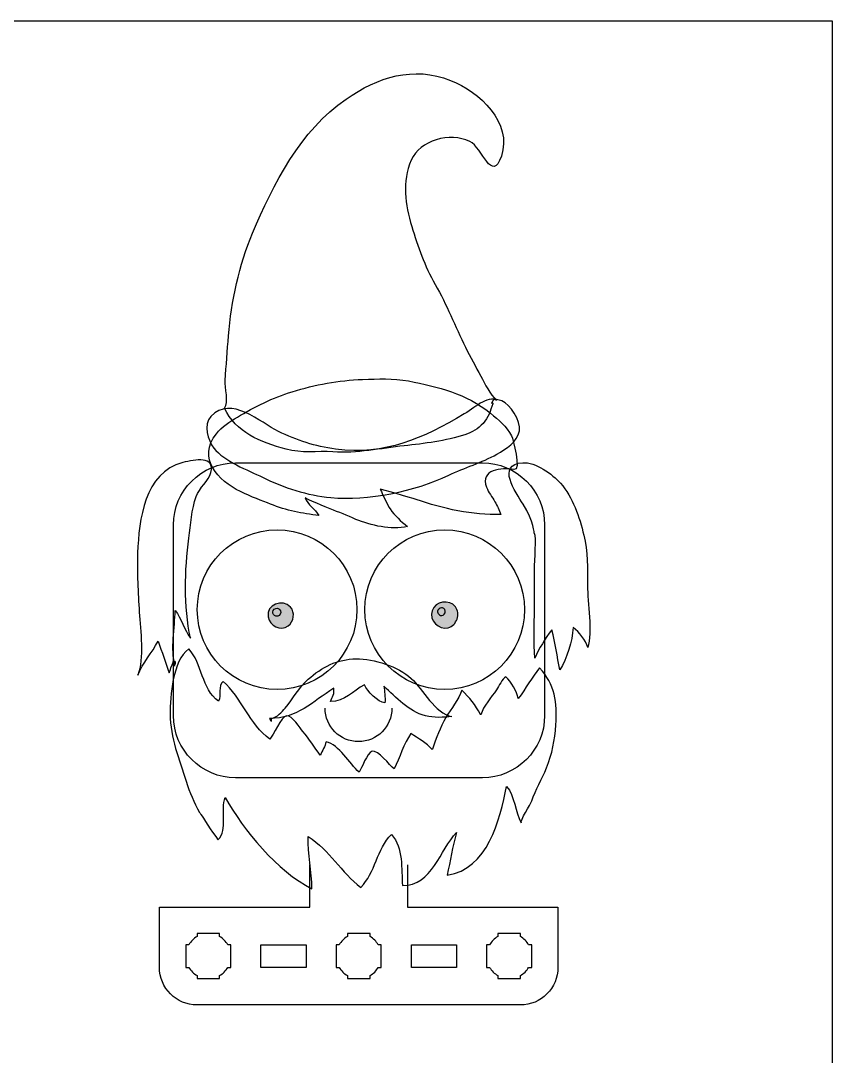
# Model space of a CAD drawing. Extents: x 0 to 879, y 0 to 842.
# Drawn here: x 572.7 to 878.6, y 451.5 to 841.9 of the extents above; entities that cross this region are included whole.
import ezdxf

# ---------------------------------------------------------------- set-up
doc = ezdxf.new("R2010")
doc.units = 0
doc.header["$MEASUREMENT"] = 0
doc.layers.add('LAYER_1', color=7, linetype='CONTINUOUS')

msp = doc.modelspace()

# ---------------------------------------------------------------- hatches: boundary and pattern name
at = {"layer": 'LAYER_1'}
h = msp.add_hatch(color=250, dxfattribs=at)
h.dxf.hatch_style = 2
edge = h.paths.add_edge_path()
edge.add_spline(control_points=[(673.48, 613.73), (670.49, 611.59), (666.5, 613.7), (665.9, 617.19), (665.14, 621.71), (671.47, 624.22), (674.38, 620.85), (676.13, 618.81), (675.68, 615.3), (673.48, 613.73)], knot_values=[0, 0, 0, 0, 1, 1, 1, 2, 2, 2, 3, 3, 3, 3], degree=3, periodic=0)
edge.add_line((673.48, 613.73), (673.48, 613.73))
h = msp.add_hatch(color=250, dxfattribs=at)
h.dxf.hatch_style = 2
edge = h.paths.add_edge_path()
edge.add_spline(control_points=[(737.13, 616.33), (736.6, 614.77), (735.42, 613.43), (733.82, 613.01), (730.33, 612.08), (726.42, 615.91), (727.77, 619.48), (728.86, 623.14), (734.29, 623.82), (736.51, 620.97), (737.52, 619.66), (737.65, 617.88), (737.13, 616.33)], knot_values=[0, 0, 0, 0, 1, 1, 1, 2, 2, 2, 3, 3, 3, 4, 4, 4, 4], degree=3, periodic=0)
edge.add_line((737.13, 616.33), (737.13, 616.33))

# ---------------------------------------------------------------- linework, layer by layer
msp.add_lwpolyline([(0, 841.89), (878.58, 841.89), (878.58, 0), (0, 0), (0, 841.89)], dxfattribs=at)
at = {"layer": 'LAYER_1', "color": 7}
for points in [[(663.22, 493.52), (680.23, 493.52), (680.23, 485.02), (663.22, 485.02), (663.22, 493.52)], [(719.92, 493.52), (736.92, 493.52), (736.92, 485.02), (719.92, 485.02), (719.92, 493.52)]]:
    msp.add_lwpolyline(points, dxfattribs=at)
at = {"layer": 'LAYER_1'}
for points, knots in [([(750.16, 697.63), (750.62, 698.89), (751.26, 699.43), (751.99, 698.77), (749.59, 701.01), (747.61, 704.95), (746.11, 707.84), (744.2, 711.51), (742.12, 715.11), (740.3, 718.8), (736.44, 726.63), (733.25, 734.9), (728.9, 742.49), (724.94, 749.4), (722.35, 756.79), (720.08, 764.33), (717.61, 772.54), (716.29, 781.13), (719.86, 789.29), (723.14, 796.78), (734.37, 800.03), (741.97, 796.35), (746.63, 794.1), (750.28, 780.33), (753.85, 790.86), (758.1, 803.39), (745.69, 815.08), (734.71, 819.41), (720.68, 824.94), (707.3, 820.62), (695.29, 812.34), (678.11, 800.51), (667.83, 780.12), (660.04, 761.83), (654.95, 749.84), (652.07, 736.01), (650.98, 723.11), (650.5, 717.51), (650.17, 711.85), (649.67, 706.29), (649.44, 703.65), (651.32, 698), (649.5, 695.83), (653.65, 686.73), (663.04, 683.04), (672.69, 680.34), (678.5, 678.71), (684.38, 679.78), (690.37, 679.35), (699.49, 678.7), (708.23, 680.67), (717.26, 681.65), (724.6, 682.44), (733.08, 683.5), (740.07, 685.8), (742.72, 686.68), (745.13, 688.09), (746.94, 690.1), (749, 692.39), (749.63, 694.76), (750.66, 697.43), (750.72, 697.83), (750.37, 698.06), (750.16, 697.63)], [0, 0, 0, 0, 1, 1, 1, 2, 2, 2, 3, 3, 3, 4, 4, 4, 5, 5, 5, 6, 6, 6, 7, 7, 7, 8, 8, 8, 9, 9, 9, 10, 10, 10, 11, 11, 11, 12, 12, 12, 13, 13, 13, 14, 14, 14, 15, 15, 15, 16, 16, 16, 17, 17, 17, 18, 18, 18, 19, 19, 19, 20, 20, 20, 21, 21, 21, 21]), ([(711.89, 657.83), (710.87, 659.23), (708.18, 665.35), (708.18, 665.35), (708.18, 665.35), (719.59, 662.07), (721.78, 661.35), (731.86, 658), (743, 655.35), (753.61, 655.75), (753.1, 657.41), (752.31, 659.05), (751.41, 660.54), (750.34, 662.32), (749.01, 664.07), (748.26, 666.02), (745.71, 672.64), (753.93, 673.6), (758.56, 672.64), (761.58, 672.01), (758.15, 684.52), (757.69, 685.37), (755.77, 688.99), (752.86, 691.4), (749.73, 693.92), (740.46, 701.39), (730.22, 703.87), (718.82, 706.08), (712.99, 707.21), (707.44, 706.79), (701.54, 706.63), (692.52, 706.4), (683.66, 704.66), (675.01, 702.03), (667.67, 699.79), (660.9, 696.34), (654.33, 692.43), (651.5, 690.75), (648.51, 688.81), (646.46, 686.2), (639.12, 676.85), (647, 668.53), (655.47, 664.36), (659.49, 662.39), (663.74, 660.88), (666.85, 659.64), (673, 657.2), (678.74, 656.11), (685.08, 655.34), (683.59, 657.81), (680.74, 659.42), (679.88, 662.01), (679.95, 661.78), (688.38, 658.16), (689.31, 657.83), (692.6, 656.69), (695.78, 655.26), (698.99, 653.91), (704.59, 651.56), (712.29, 649.86), (718.51, 651.18), (715.86, 653.23), (713.69, 655.37), (711.89, 657.83)], [0, 0, 0, 0, 1, 1, 1, 2, 2, 2, 3, 3, 3, 4, 4, 4, 5, 5, 5, 6, 6, 6, 7, 7, 7, 8, 8, 8, 9, 9, 9, 10, 10, 10, 11, 11, 11, 12, 12, 12, 13, 13, 13, 14, 14, 14, 15, 15, 15, 16, 16, 16, 17, 17, 17, 18, 18, 18, 19, 19, 19, 20, 20, 20, 21, 21, 21, 21]), ([(760.62, 687.26), (759.93, 683.21), (755.48, 680.35), (752.17, 678.47), (746.5, 675.27), (739.89, 673.38), (733.99, 670.54), (721.4, 664.45), (703.35, 660.83), (689.56, 662.11), (680.62, 662.93), (671.84, 665.81), (663.84, 669.76), (658.22, 672.54), (649.46, 675.72), (645.46, 680.79), (643.13, 683.75), (641.47, 689.52), (644.37, 692.69), (651.9, 700.92), (662.94, 690.35), (669.81, 687.06), (676.74, 683.74), (683.7, 681.35), (691.3, 680.38), (710.24, 677.98), (724.01, 684.32), (739.84, 693.66), (744.97, 696.68), (748.21, 700.86), (754.08, 698.53), (757.06, 697.36), (761.27, 691.05), (760.62, 687.26)], [0, 0, 0, 0, 1, 1, 1, 2, 2, 2, 3, 3, 3, 4, 4, 4, 5, 5, 5, 6, 6, 6, 7, 7, 7, 8, 8, 8, 9, 9, 9, 10, 10, 10, 11, 11, 11, 11]), ([(630.81, 598.58), (629.13, 605.23), (630.74, 612.85), (630.91, 619.61), (633.18, 616.61), (634.4, 612.31), (636.63, 609.11), (634.07, 621.15), (634.46, 634.7), (636.04, 646.85), (636.7, 651.91), (637.08, 657.67), (638.8, 662.49), (639.95, 665.74), (643.49, 668.49), (644.33, 671.59), (646.01, 677.73), (638.43, 676.53), (633.75, 675.33), (619.32, 671.64), (617.18, 653.69), (616.74, 641.29), (616.48, 633.82), (616.93, 626.35), (617.36, 618.9), (617.76, 611.91), (619.27, 601.57), (616.76, 595.12), (618.6, 599.86), (622.15, 603.53), (624.45, 607.99), (625.91, 604.16), (627.28, 599.62), (628.66, 596.08), (629.22, 597.61), (629.88, 599.48), (630.31, 600.72), (630.86, 600.36), (631.03, 599.81), (630.81, 599.08)], [0, 0, 0, 0, 1, 1, 1, 2, 2, 2, 3, 3, 3, 4, 4, 4, 5, 5, 5, 6, 6, 6, 7, 7, 7, 8, 8, 8, 9, 9, 9, 10, 10, 10, 11, 11, 11, 12, 12, 12, 13, 13, 13, 13]), ([(766.31, 648.58), (767.17, 647.3), (766.31, 638.45), (766.31, 635.03), (766.31, 635.03), (766.31, 620.08), (766.31, 620.08), (766.31, 613.94), (765.99, 607.67), (766.41, 601.57), (768.08, 605.12), (770.3, 609.07), (772.84, 612.2), (774.24, 607.28), (774.82, 602.1), (775.88, 597.17), (778.61, 601.4), (780.59, 608), (780.86, 613.1), (783.26, 611.48), (785.59, 608.41), (786.43, 605.57), (788.31, 611.5), (786.31, 622.45), (786.31, 629.04), (786.31, 635.35), (786.45, 641.87), (784.93, 647.98), (783.25, 654.79), (780.77, 662.24), (776.11, 667.54), (773.16, 670.89), (766.58, 675.6), (761.89, 675.27), (751.75, 674.56), (759.22, 664.21), (762.08, 659.58), (766.1, 653.08), (766.21, 648.41), (766.31, 648.58)], [0, 0, 0, 0, 1, 1, 1, 2, 2, 2, 3, 3, 3, 4, 4, 4, 5, 5, 5, 6, 6, 6, 7, 7, 7, 8, 8, 8, 9, 9, 9, 10, 10, 10, 11, 11, 11, 12, 12, 12, 13, 13, 13, 13]), ([(746.69, 675.24), (746.69, 675.24), (653.68, 675.24), (653.68, 675.24), (640.78, 675.24), (630.22, 664.69), (630.22, 651.78), (630.22, 651.78), (630.22, 579.93), (630.22, 579.93), (630.22, 567.02), (640.78, 556.47), (653.68, 556.47), (653.68, 556.47), (746.69, 556.47), (746.69, 556.47), (759.59, 556.47), (770.15, 567.02), (770.15, 579.93), (770.15, 579.93), (770.15, 651.78), (770.15, 651.78), (770.15, 664.69), (759.59, 675.24), (746.69, 675.24)], [0, 0, 0, 0, 1, 1, 1, 2, 2, 2, 3, 3, 3, 4, 4, 4, 5, 5, 5, 6, 6, 6, 7, 7, 7, 8, 8, 8, 8]), ([(673.48, 613.73), (670.49, 611.59), (666.5, 613.7), (665.9, 617.19), (665.14, 621.71), (671.47, 624.22), (674.38, 620.85), (676.13, 618.81), (675.68, 615.3), (673.48, 613.73)], [0, 0, 0, 0, 1, 1, 1, 2, 2, 2, 3, 3, 3, 3]), ([(737.13, 616.33), (736.6, 614.77), (735.42, 613.43), (733.82, 613.01), (730.33, 612.08), (726.42, 615.91), (727.77, 619.48), (728.86, 623.14), (734.29, 623.82), (736.51, 620.97), (737.52, 619.66), (737.65, 617.88), (737.13, 616.33)], [0, 0, 0, 0, 1, 1, 1, 2, 2, 2, 3, 3, 3, 4, 4, 4, 4]), ([(670.62, 619.39), (670.43, 620.06), (669.74, 620.57), (668.82, 620.32), (666.97, 619.81), (667.6, 617.08), (669.53, 617.45), (670.4, 617.62), (670.83, 618.63), (670.62, 619.39)], [0, 0, 0, 0, 1, 1, 1, 2, 2, 2, 3, 3, 3, 3]), ([(730.39, 620.22), (730.88, 620.59), (731.58, 620.7), (732.11, 620.35), (732.83, 619.86), (732.93, 618.77), (732.33, 618.14), (731.87, 617.66), (731.06, 617.55), (730.5, 617.9), (730.12, 618.14), (729.88, 618.56), (729.82, 618.99), (729.76, 619.5), (729.99, 619.92), (730.39, 620.22)], [0, 0, 0, 0, 1, 1, 1, 2, 2, 2, 3, 3, 3, 4, 4, 4, 5, 5, 5, 5]), ([(641.51, 541.22), (640.79, 542.31), (640.25, 543.13), (640.11, 543.39), (638.01, 547.12), (636.3, 551.05), (635.04, 555.15), (632.47, 563.5), (629, 571.52), (629, 580.45), (629, 587.17), (629.85, 600.57), (636, 605.07), (641.07, 599.72), (640.81, 589.87), (647.25, 585.41), (648.43, 587.57), (646.88, 591.17), (648.99, 592.83), (655.89, 586.69), (658.91, 576.62), (666.57, 571.08), (667.75, 572.36), (670.97, 579.63), (672.88, 579.85), (674.96, 580.1), (678.1, 575.02), (678.97, 573.99), (681.38, 571.14), (683.39, 568.04), (685.59, 565.04), (686.42, 566.7), (687.37, 568.21), (687.78, 570.06), (692.72, 568.96), (696.52, 561.83), (700.25, 558.62), (701.18, 560.02), (703.19, 565.82), (705.1, 566.46), (707.33, 567.21), (711.7, 561.12), (713.45, 559.86), (715.69, 563.98), (716.93, 569.53), (719.78, 573.15), (722.49, 571.3), (725.59, 569.63), (727.77, 567.16), (727.8, 567.18), (727.83, 567.2), (727.86, 567.22), (729.12, 571.4), (730.86, 575.44), (732.96, 579.26), (734.75, 582.52), (737.89, 585.93), (738.97, 589.55), (741.78, 586.73), (744.09, 583.92), (745.95, 580.39), (746.46, 580.29), (745.8, 580.89), (746.12, 580.23), (747.05, 583.53), (750.08, 586.8), (751.97, 589.66), (753, 591.21), (754.08, 593.6), (755.56, 594.58), (757.56, 592.63), (759.63, 589.03), (760.22, 586.38), (763.06, 590), (765.33, 594.52), (768.28, 597.89), (774.07, 591.73), (774.92, 584.79), (774.38, 576.41), (774.01, 570.65), (772.97, 565.61), (770.87, 560.24), (769.21, 555.98), (766.77, 552.06), (765.27, 547.74), (764.83, 546.47), (760.88, 540.27), (761.25, 539.49), (759.06, 543.55), (758.98, 549.58), (755.79, 553.26), (753.22, 540.53), (748.77, 522.03), (733.37, 519.77), (734.63, 525.12), (735.45, 530.56), (736.93, 535.88), (730.73, 529.25), (727.77, 515.84), (716.52, 515.82), (716.22, 522.11), (716.82, 530.04), (712.47, 535.14), (706.91, 529.66), (706.32, 520.72), (700.85, 515.1), (693.53, 520.84), (689.12, 529.19), (681.06, 534.32), (680.71, 527.66), (682.54, 521.21), (682.39, 514.61), (669.49, 521.25), (656.61, 536.63), (649.79, 549.08), (647.8, 544.15), (650.9, 537.04), (647.01, 533.07), (646.99, 533.06), (643.53, 538.16), (641.51, 541.22)], [0, 0, 0, 0, 1, 1, 1, 2, 2, 2, 3, 3, 3, 4, 4, 4, 5, 5, 5, 6, 6, 6, 7, 7, 7, 8, 8, 8, 9, 9, 9, 10, 10, 10, 11, 11, 11, 12, 12, 12, 13, 13, 13, 14, 14, 14, 15, 15, 15, 16, 16, 16, 17, 17, 17, 18, 18, 18, 19, 19, 19, 20, 20, 20, 21, 21, 21, 22, 22, 22, 23, 23, 23, 24, 24, 24, 25, 25, 25, 26, 26, 26, 27, 27, 27, 28, 28, 28, 29, 29, 29, 30, 30, 30, 31, 31, 31, 32, 32, 32, 33, 33, 33, 34, 34, 34, 35, 35, 35, 36, 36, 36, 37, 37, 37, 38, 38, 38, 39, 39, 39, 40, 40, 40, 40]), ([(666.5, 578.83), (676.79, 578.83), (682.69, 585.14), (690.67, 590.27), (691.03, 588.47), (690.21, 586.82), (689.4, 585.29), (694.73, 585.13), (697.98, 589.27), (702.2, 591.5), (703.29, 589.19), (707.23, 584.81), (709.98, 584.8), (710.08, 586.92), (709.81, 589), (709.59, 591.01), (714.24, 586.74), (718.78, 581.48), (725.24, 579.84), (728.43, 579.03), (731.97, 579.21), (735.21, 579.56), (728.77, 580.74), (724.36, 589.8), (719.86, 593.95), (714.92, 598.52), (705.83, 601.36), (699.09, 601.33), (692.18, 601.3), (686.06, 598.12), (681.02, 593.6), (677.37, 590.32), (675.42, 586.44), (672.35, 582.77), (671.05, 581.22), (669.27, 579.32), (667.22, 578.87), (667.3, 577.93), (667.22, 577), (666.5, 578.83)], [0, 0, 0, 0, 1, 1, 1, 2, 2, 2, 3, 3, 3, 4, 4, 4, 5, 5, 5, 6, 6, 6, 7, 7, 7, 8, 8, 8, 9, 9, 9, 10, 10, 10, 11, 11, 11, 12, 12, 12, 13, 13, 13, 13])]:
    msp.add_open_spline(points, degree=3, knots=knots, dxfattribs=at)
at = {"layer": 'LAYER_1', "color": 250}
for points, knots in [([(750.16, 697.63), (750.62, 698.89), (751.26, 699.43), (751.99, 698.77), (749.59, 701.01), (747.61, 704.95), (746.11, 707.84), (744.2, 711.51), (742.12, 715.11), (740.3, 718.8), (736.44, 726.63), (733.25, 734.9), (728.9, 742.49), (724.94, 749.4), (722.35, 756.79), (720.08, 764.33), (717.61, 772.54), (716.29, 781.13), (719.86, 789.29), (723.14, 796.78), (734.37, 800.03), (741.97, 796.35), (746.63, 794.1), (750.28, 780.33), (753.85, 790.86), (758.1, 803.39), (745.69, 815.08), (734.71, 819.41), (720.68, 824.94), (707.3, 820.62), (695.29, 812.34), (678.11, 800.51), (667.83, 780.12), (660.04, 761.83), (654.95, 749.84), (652.07, 736.01), (650.98, 723.11), (650.5, 717.51), (650.17, 711.85), (649.67, 706.29), (649.44, 703.65), (651.32, 698), (649.5, 695.83), (653.65, 686.73), (663.04, 683.04), (672.69, 680.34), (678.5, 678.71), (684.38, 679.78), (690.37, 679.35), (699.49, 678.7), (708.23, 680.67), (717.26, 681.65), (724.6, 682.44), (733.08, 683.5), (740.07, 685.8), (742.72, 686.68), (745.13, 688.09), (746.94, 690.1), (749, 692.39), (749.63, 694.76), (750.66, 697.43), (750.72, 697.83), (750.37, 698.06), (750.16, 697.63)], [0, 0, 0, 0, 1, 1, 1, 2, 2, 2, 3, 3, 3, 4, 4, 4, 5, 5, 5, 6, 6, 6, 7, 7, 7, 8, 8, 8, 9, 9, 9, 10, 10, 10, 11, 11, 11, 12, 12, 12, 13, 13, 13, 14, 14, 14, 15, 15, 15, 16, 16, 16, 17, 17, 17, 18, 18, 18, 19, 19, 19, 20, 20, 20, 21, 21, 21, 21]), ([(711.89, 657.83), (710.87, 659.23), (708.18, 665.35), (708.18, 665.35), (708.18, 665.35), (719.59, 662.07), (721.78, 661.35), (731.86, 658), (743, 655.35), (753.61, 655.75), (753.1, 657.41), (752.31, 659.05), (751.41, 660.54), (750.34, 662.32), (749.01, 664.07), (748.26, 666.02), (745.71, 672.64), (753.93, 673.6), (758.56, 672.64), (761.58, 672.01), (758.15, 684.52), (757.69, 685.37), (755.77, 688.99), (752.86, 691.4), (749.73, 693.92), (740.46, 701.39), (730.22, 703.87), (718.82, 706.08), (712.99, 707.21), (707.44, 706.79), (701.54, 706.63), (692.52, 706.4), (683.66, 704.66), (675.01, 702.03), (667.67, 699.79), (660.9, 696.34), (654.33, 692.43), (651.5, 690.75), (648.51, 688.81), (646.46, 686.2), (639.12, 676.85), (647, 668.53), (655.47, 664.36), (659.49, 662.39), (663.74, 660.88), (666.85, 659.64), (673, 657.2), (678.74, 656.11), (685.08, 655.34), (683.59, 657.81), (680.74, 659.42), (679.88, 662.01), (679.95, 661.78), (688.38, 658.16), (689.31, 657.83), (692.6, 656.69), (695.78, 655.26), (698.99, 653.91), (704.59, 651.56), (712.29, 649.86), (718.51, 651.18), (715.86, 653.23), (713.69, 655.37), (711.89, 657.83)], [0, 0, 0, 0, 1, 1, 1, 2, 2, 2, 3, 3, 3, 4, 4, 4, 5, 5, 5, 6, 6, 6, 7, 7, 7, 8, 8, 8, 9, 9, 9, 10, 10, 10, 11, 11, 11, 12, 12, 12, 13, 13, 13, 14, 14, 14, 15, 15, 15, 16, 16, 16, 17, 17, 17, 18, 18, 18, 19, 19, 19, 20, 20, 20, 21, 21, 21, 21]), ([(760.62, 687.26), (759.93, 683.21), (755.48, 680.35), (752.17, 678.47), (746.5, 675.27), (739.89, 673.38), (733.99, 670.54), (721.4, 664.45), (703.35, 660.83), (689.56, 662.11), (680.62, 662.93), (671.84, 665.81), (663.84, 669.76), (658.22, 672.54), (649.46, 675.72), (645.46, 680.79), (643.13, 683.75), (641.47, 689.52), (644.37, 692.69), (651.9, 700.92), (662.94, 690.35), (669.81, 687.06), (676.74, 683.74), (683.7, 681.35), (691.3, 680.38), (710.24, 677.98), (724.01, 684.32), (739.84, 693.66), (744.97, 696.68), (748.21, 700.86), (754.08, 698.53), (757.06, 697.36), (761.27, 691.05), (760.62, 687.26)], [0, 0, 0, 0, 1, 1, 1, 2, 2, 2, 3, 3, 3, 4, 4, 4, 5, 5, 5, 6, 6, 6, 7, 7, 7, 8, 8, 8, 9, 9, 9, 10, 10, 10, 11, 11, 11, 11]), ([(630.81, 598.58), (629.13, 605.23), (630.74, 612.85), (630.91, 619.61), (633.18, 616.61), (634.4, 612.31), (636.63, 609.11), (634.07, 621.15), (634.46, 634.7), (636.04, 646.85), (636.7, 651.91), (637.08, 657.67), (638.8, 662.49), (639.95, 665.74), (643.49, 668.49), (644.33, 671.59), (646.01, 677.73), (638.43, 676.53), (633.75, 675.33), (619.32, 671.64), (617.18, 653.69), (616.74, 641.29), (616.48, 633.82), (616.93, 626.35), (617.36, 618.9), (617.76, 611.91), (619.27, 601.57), (616.76, 595.12), (618.6, 599.86), (622.15, 603.53), (624.45, 607.99), (625.91, 604.16), (627.28, 599.62), (628.66, 596.08), (629.22, 597.61), (629.88, 599.48), (630.31, 600.72), (630.86, 600.36), (631.03, 599.81), (630.81, 599.08)], [0, 0, 0, 0, 1, 1, 1, 2, 2, 2, 3, 3, 3, 4, 4, 4, 5, 5, 5, 6, 6, 6, 7, 7, 7, 8, 8, 8, 9, 9, 9, 10, 10, 10, 11, 11, 11, 12, 12, 12, 13, 13, 13, 13]), ([(766.31, 648.58), (767.17, 647.3), (766.31, 638.45), (766.31, 635.03), (766.31, 635.03), (766.31, 620.08), (766.31, 620.08), (766.31, 613.94), (765.99, 607.67), (766.41, 601.57), (768.08, 605.12), (770.3, 609.07), (772.84, 612.2), (774.24, 607.28), (774.82, 602.1), (775.88, 597.17), (778.61, 601.4), (780.59, 608), (780.86, 613.1), (783.26, 611.48), (785.59, 608.41), (786.43, 605.57), (788.31, 611.5), (786.31, 622.45), (786.31, 629.04), (786.31, 635.35), (786.45, 641.87), (784.93, 647.98), (783.25, 654.79), (780.77, 662.24), (776.11, 667.54), (773.16, 670.89), (766.58, 675.6), (761.89, 675.27), (751.75, 674.56), (759.22, 664.21), (762.08, 659.58), (766.1, 653.08), (766.21, 648.41), (766.31, 648.58)], [0, 0, 0, 0, 1, 1, 1, 2, 2, 2, 3, 3, 3, 4, 4, 4, 5, 5, 5, 6, 6, 6, 7, 7, 7, 8, 8, 8, 9, 9, 9, 10, 10, 10, 11, 11, 11, 12, 12, 12, 13, 13, 13, 13]), ([(746.69, 675.24), (746.69, 675.24), (653.68, 675.24), (653.68, 675.24), (640.78, 675.24), (630.22, 664.69), (630.22, 651.78), (630.22, 651.78), (630.22, 579.93), (630.22, 579.93), (630.22, 567.02), (640.78, 556.47), (653.68, 556.47), (653.68, 556.47), (746.69, 556.47), (746.69, 556.47), (759.59, 556.47), (770.15, 567.02), (770.15, 579.93), (770.15, 579.93), (770.15, 651.78), (770.15, 651.78), (770.15, 664.69), (759.59, 675.24), (746.69, 675.24)], [0, 0, 0, 0, 1, 1, 1, 2, 2, 2, 3, 3, 3, 4, 4, 4, 5, 5, 5, 6, 6, 6, 7, 7, 7, 8, 8, 8, 8]), ([(673.48, 613.73), (670.49, 611.59), (666.5, 613.7), (665.9, 617.19), (665.14, 621.71), (671.47, 624.22), (674.38, 620.85), (676.13, 618.81), (675.68, 615.3), (673.48, 613.73)], [0, 0, 0, 0, 1, 1, 1, 2, 2, 2, 3, 3, 3, 3]), ([(737.13, 616.33), (736.6, 614.77), (735.42, 613.43), (733.82, 613.01), (730.33, 612.08), (726.42, 615.91), (727.77, 619.48), (728.86, 623.14), (734.29, 623.82), (736.51, 620.97), (737.52, 619.66), (737.65, 617.88), (737.13, 616.33)], [0, 0, 0, 0, 1, 1, 1, 2, 2, 2, 3, 3, 3, 4, 4, 4, 4]), ([(641.51, 541.22), (640.79, 542.31), (640.25, 543.13), (640.11, 543.39), (638.01, 547.12), (636.3, 551.05), (635.04, 555.15), (632.47, 563.5), (629, 571.52), (629, 580.45), (629, 587.17), (629.85, 600.57), (636, 605.07), (641.07, 599.72), (640.81, 589.87), (647.25, 585.41), (648.43, 587.57), (646.88, 591.17), (648.99, 592.83), (655.89, 586.69), (658.91, 576.62), (666.57, 571.08), (667.75, 572.36), (670.97, 579.63), (672.88, 579.85), (674.96, 580.1), (678.1, 575.02), (678.97, 573.99), (681.38, 571.14), (683.39, 568.04), (685.59, 565.04), (686.42, 566.7), (687.37, 568.21), (687.78, 570.06), (692.72, 568.96), (696.52, 561.83), (700.25, 558.62), (701.18, 560.02), (703.19, 565.82), (705.1, 566.46), (707.33, 567.21), (711.7, 561.12), (713.45, 559.86), (715.69, 563.98), (716.93, 569.53), (719.78, 573.15), (722.49, 571.3), (725.59, 569.63), (727.77, 567.16), (727.8, 567.18), (727.83, 567.2), (727.86, 567.22), (729.12, 571.4), (730.86, 575.44), (732.96, 579.26), (734.75, 582.52), (737.89, 585.93), (738.97, 589.55), (741.78, 586.73), (744.09, 583.92), (745.95, 580.39), (746.46, 580.29), (745.8, 580.89), (746.12, 580.23), (747.05, 583.53), (750.08, 586.8), (751.97, 589.66), (753, 591.21), (754.08, 593.6), (755.56, 594.58), (757.56, 592.63), (759.63, 589.03), (760.22, 586.38), (763.06, 590), (765.33, 594.52), (768.28, 597.89), (774.07, 591.73), (774.92, 584.79), (774.38, 576.41), (774.01, 570.65), (772.97, 565.61), (770.87, 560.24), (769.21, 555.98), (766.77, 552.06), (765.27, 547.74), (764.83, 546.47), (760.88, 540.27), (761.25, 539.49), (759.06, 543.55), (758.98, 549.58), (755.79, 553.26), (753.22, 540.53), (748.77, 522.03), (733.37, 519.77), (734.63, 525.12), (735.45, 530.56), (736.93, 535.88), (730.73, 529.25), (727.77, 515.84), (716.52, 515.82), (716.22, 522.11), (716.82, 530.04), (712.47, 535.14), (706.91, 529.66), (706.32, 520.72), (700.85, 515.1), (693.53, 520.84), (689.12, 529.19), (681.06, 534.32), (680.71, 527.66), (682.54, 521.21), (682.39, 514.61), (669.49, 521.25), (656.61, 536.63), (649.79, 549.08), (647.8, 544.15), (650.9, 537.04), (647.01, 533.07), (646.99, 533.06), (643.53, 538.16), (641.51, 541.22)], [0, 0, 0, 0, 1, 1, 1, 2, 2, 2, 3, 3, 3, 4, 4, 4, 5, 5, 5, 6, 6, 6, 7, 7, 7, 8, 8, 8, 9, 9, 9, 10, 10, 10, 11, 11, 11, 12, 12, 12, 13, 13, 13, 14, 14, 14, 15, 15, 15, 16, 16, 16, 17, 17, 17, 18, 18, 18, 19, 19, 19, 20, 20, 20, 21, 21, 21, 22, 22, 22, 23, 23, 23, 24, 24, 24, 25, 25, 25, 26, 26, 26, 27, 27, 27, 28, 28, 28, 29, 29, 29, 30, 30, 30, 31, 31, 31, 32, 32, 32, 33, 33, 33, 34, 34, 34, 35, 35, 35, 36, 36, 36, 37, 37, 37, 38, 38, 38, 39, 39, 39, 40, 40, 40, 40]), ([(666.5, 578.83), (676.79, 578.83), (682.69, 585.14), (690.67, 590.27), (691.03, 588.47), (690.21, 586.82), (689.4, 585.29), (694.73, 585.13), (697.98, 589.27), (702.2, 591.5), (703.29, 589.19), (707.23, 584.81), (709.98, 584.8), (710.08, 586.92), (709.81, 589), (709.59, 591.01), (714.24, 586.74), (718.78, 581.48), (725.24, 579.84), (728.43, 579.03), (731.97, 579.21), (735.21, 579.56), (728.77, 580.74), (724.36, 589.8), (719.86, 593.95), (714.92, 598.52), (705.83, 601.36), (699.09, 601.33), (692.18, 601.3), (686.06, 598.12), (681.02, 593.6), (677.37, 590.32), (675.42, 586.44), (672.35, 582.77), (671.05, 581.22), (669.27, 579.32), (667.22, 578.87), (667.3, 577.93), (667.22, 577), (666.5, 578.83)], [0, 0, 0, 0, 1, 1, 1, 2, 2, 2, 3, 3, 3, 4, 4, 4, 5, 5, 5, 6, 6, 6, 7, 7, 7, 8, 8, 8, 9, 9, 9, 10, 10, 10, 11, 11, 11, 12, 12, 12, 13, 13, 13, 13])]:
    msp.add_open_spline(points, degree=3, knots=knots, dxfattribs=at)
at = {"layer": 'LAYER_1', "color": 7}
for points, knots in [([(699.4, 619.88), (699.4, 636.5), (685.93, 649.97), (669.31, 649.97), (652.69, 649.97), (639.22, 636.5), (639.22, 619.88), (639.22, 603.26), (652.69, 589.79), (669.31, 589.79), (685.93, 589.79), (699.4, 603.26), (699.4, 619.88)], [0, 0, 0, 0, 1, 1, 1, 2, 2, 2, 3, 3, 3, 4, 4, 4, 4]), ([(762.56, 619.88), (762.56, 636.5), (749.08, 649.97), (732.46, 649.97), (715.84, 649.97), (702.37, 636.5), (702.37, 619.88), (702.37, 603.26), (715.84, 589.79), (732.46, 589.79), (749.08, 589.79), (762.56, 603.26), (762.56, 619.88)], [0, 0, 0, 0, 1, 1, 1, 2, 2, 2, 3, 3, 3, 4, 4, 4, 4]), ([(712.56, 582.7), (712.56, 582.7), (712.56, 582.7), (712.56, 582.7), (712.56, 575.75), (706.92, 570.1), (699.96, 570.1), (699.96, 570.1), (699.99, 570.1), (699.99, 570.1), (693.03, 570.1), (687.39, 575.75), (687.39, 582.7)], [0, 0, 0, 0, 1, 1, 1, 2, 2, 2, 3, 3, 3, 4, 4, 4, 4]), ([(718.5, 523.67), (718.5, 523.67), (718.5, 507.69), (718.5, 507.69), (718.5, 507.69), (775.19, 507.69), (775.19, 507.69), (775.19, 507.69), (775.19, 485.02), (775.19, 485.02), (775.19, 477.19), (768.85, 470.84), (761.02, 470.84), (761.02, 470.84), (639.13, 470.84), (639.13, 470.84), (631.3, 470.84), (624.96, 477.19), (624.96, 485.02), (624.96, 485.02), (624.96, 507.69), (624.96, 507.69), (624.96, 507.69), (681.65, 507.69), (681.65, 507.69), (681.65, 507.69), (681.65, 523.67), (681.65, 523.67)], [0, 0, 0, 0, 1, 1, 1, 2, 2, 2, 3, 3, 3, 4, 4, 4, 5, 5, 5, 6, 6, 6, 7, 7, 7, 8, 8, 8, 9, 9, 9, 9]), ([(634.88, 493.52), (634.88, 493.52), (636.02, 493.52), (636.02, 493.52), (636.76, 494.81), (637.84, 495.89), (639.13, 496.63), (639.13, 496.63), (639.13, 497.77), (639.13, 497.77), (639.13, 497.77), (643.38, 497.77), (643.38, 497.77), (643.38, 497.77), (647.63, 497.77), (647.63, 497.77), (647.63, 497.77), (647.63, 496.63), (647.63, 496.63), (648.92, 495.89), (650, 494.81), (650.75, 493.52), (650.75, 493.52), (651.89, 493.52), (651.89, 493.52), (651.89, 493.52), (651.89, 489.27), (651.89, 489.27), (651.89, 489.27), (651.89, 485.02), (651.89, 485.02), (651.89, 485.02), (650.75, 485.02), (650.75, 485.02), (650, 483.72), (648.92, 482.65), (647.63, 481.9), (647.63, 481.9), (647.63, 480.76), (647.63, 480.76), (647.63, 480.76), (643.38, 480.76), (643.38, 480.76), (643.38, 480.76), (639.13, 480.76), (639.13, 480.76), (639.13, 480.76), (639.13, 481.9), (639.13, 481.9), (637.84, 482.65), (636.76, 483.72), (636.02, 485.02), (636.02, 485.02), (634.88, 485.02), (634.88, 485.02), (634.88, 485.02), (634.88, 489.27), (634.88, 489.27), (634.88, 489.27), (634.88, 493.52), (634.88, 493.52)], [0, 0, 0, 0, 1, 1, 1, 2, 2, 2, 3, 3, 3, 4, 4, 4, 5, 5, 5, 6, 6, 6, 7, 7, 7, 8, 8, 8, 9, 9, 9, 10, 10, 10, 11, 11, 11, 12, 12, 12, 13, 13, 13, 14, 14, 14, 15, 15, 15, 16, 16, 16, 17, 17, 17, 18, 18, 18, 19, 19, 19, 20, 20, 20, 20]), ([(691.57, 493.52), (691.57, 493.52), (692.71, 493.52), (692.71, 493.52), (693.46, 494.81), (694.53, 495.89), (695.82, 496.63), (695.82, 496.63), (695.82, 497.77), (695.82, 497.77), (695.82, 497.77), (700.07, 497.77), (700.07, 497.77), (700.07, 497.77), (704.33, 497.77), (704.33, 497.77), (704.33, 497.77), (704.33, 496.63), (704.33, 496.63), (705.62, 495.89), (706.69, 494.81), (707.44, 493.52), (707.44, 493.52), (708.58, 493.52), (708.58, 493.52), (708.58, 493.52), (708.58, 489.27), (708.58, 489.27), (708.58, 489.27), (708.58, 485.02), (708.58, 485.02), (708.58, 485.02), (707.44, 485.02), (707.44, 485.02), (706.69, 483.72), (705.62, 482.65), (704.33, 481.9), (704.33, 481.9), (704.33, 480.76), (704.33, 480.76), (704.33, 480.76), (700.07, 480.76), (700.07, 480.76), (700.07, 480.76), (695.82, 480.76), (695.82, 480.76), (695.82, 480.76), (695.82, 481.9), (695.82, 481.9), (694.53, 482.65), (693.46, 483.72), (692.71, 485.02), (692.71, 485.02), (691.57, 485.02), (691.57, 485.02), (691.57, 485.02), (691.57, 489.27), (691.57, 489.27), (691.57, 489.27), (691.57, 493.52), (691.57, 493.52)], [0, 0, 0, 0, 1, 1, 1, 2, 2, 2, 3, 3, 3, 4, 4, 4, 5, 5, 5, 6, 6, 6, 7, 7, 7, 8, 8, 8, 9, 9, 9, 10, 10, 10, 11, 11, 11, 12, 12, 12, 13, 13, 13, 14, 14, 14, 15, 15, 15, 16, 16, 16, 17, 17, 17, 18, 18, 18, 19, 19, 19, 20, 20, 20, 20]), ([(748.26, 493.52), (748.26, 493.52), (749.4, 493.52), (749.4, 493.52), (750.15, 494.81), (751.22, 495.89), (752.52, 496.63), (752.52, 496.63), (752.52, 497.77), (752.52, 497.77), (752.52, 497.77), (756.77, 497.77), (756.77, 497.77), (756.77, 497.77), (761.02, 497.77), (761.02, 497.77), (761.02, 497.77), (761.02, 496.63), (761.02, 496.63), (762.31, 495.89), (763.39, 494.81), (764.13, 493.52), (764.13, 493.52), (765.27, 493.52), (765.27, 493.52), (765.27, 493.52), (765.27, 489.27), (765.27, 489.27), (765.27, 489.27), (765.27, 485.02), (765.27, 485.02), (765.27, 485.02), (764.13, 485.02), (764.13, 485.02), (763.39, 483.72), (762.31, 482.65), (761.02, 481.9), (761.02, 481.9), (761.02, 480.76), (761.02, 480.76), (761.02, 480.76), (756.77, 480.76), (756.77, 480.76), (756.77, 480.76), (752.52, 480.76), (752.52, 480.76), (752.52, 480.76), (752.52, 481.9), (752.52, 481.9), (751.22, 482.65), (750.15, 483.72), (749.4, 485.02), (749.4, 485.02), (748.26, 485.02), (748.26, 485.02), (748.26, 485.02), (748.26, 489.27), (748.26, 489.27), (748.26, 489.27), (748.26, 493.52), (748.26, 493.52)], [0, 0, 0, 0, 1, 1, 1, 2, 2, 2, 3, 3, 3, 4, 4, 4, 5, 5, 5, 6, 6, 6, 7, 7, 7, 8, 8, 8, 9, 9, 9, 10, 10, 10, 11, 11, 11, 12, 12, 12, 13, 13, 13, 14, 14, 14, 15, 15, 15, 16, 16, 16, 17, 17, 17, 18, 18, 18, 19, 19, 19, 20, 20, 20, 20])]:
    msp.add_open_spline(points, degree=3, knots=knots, dxfattribs=at)

doc.saveas('drawing.dxf')
